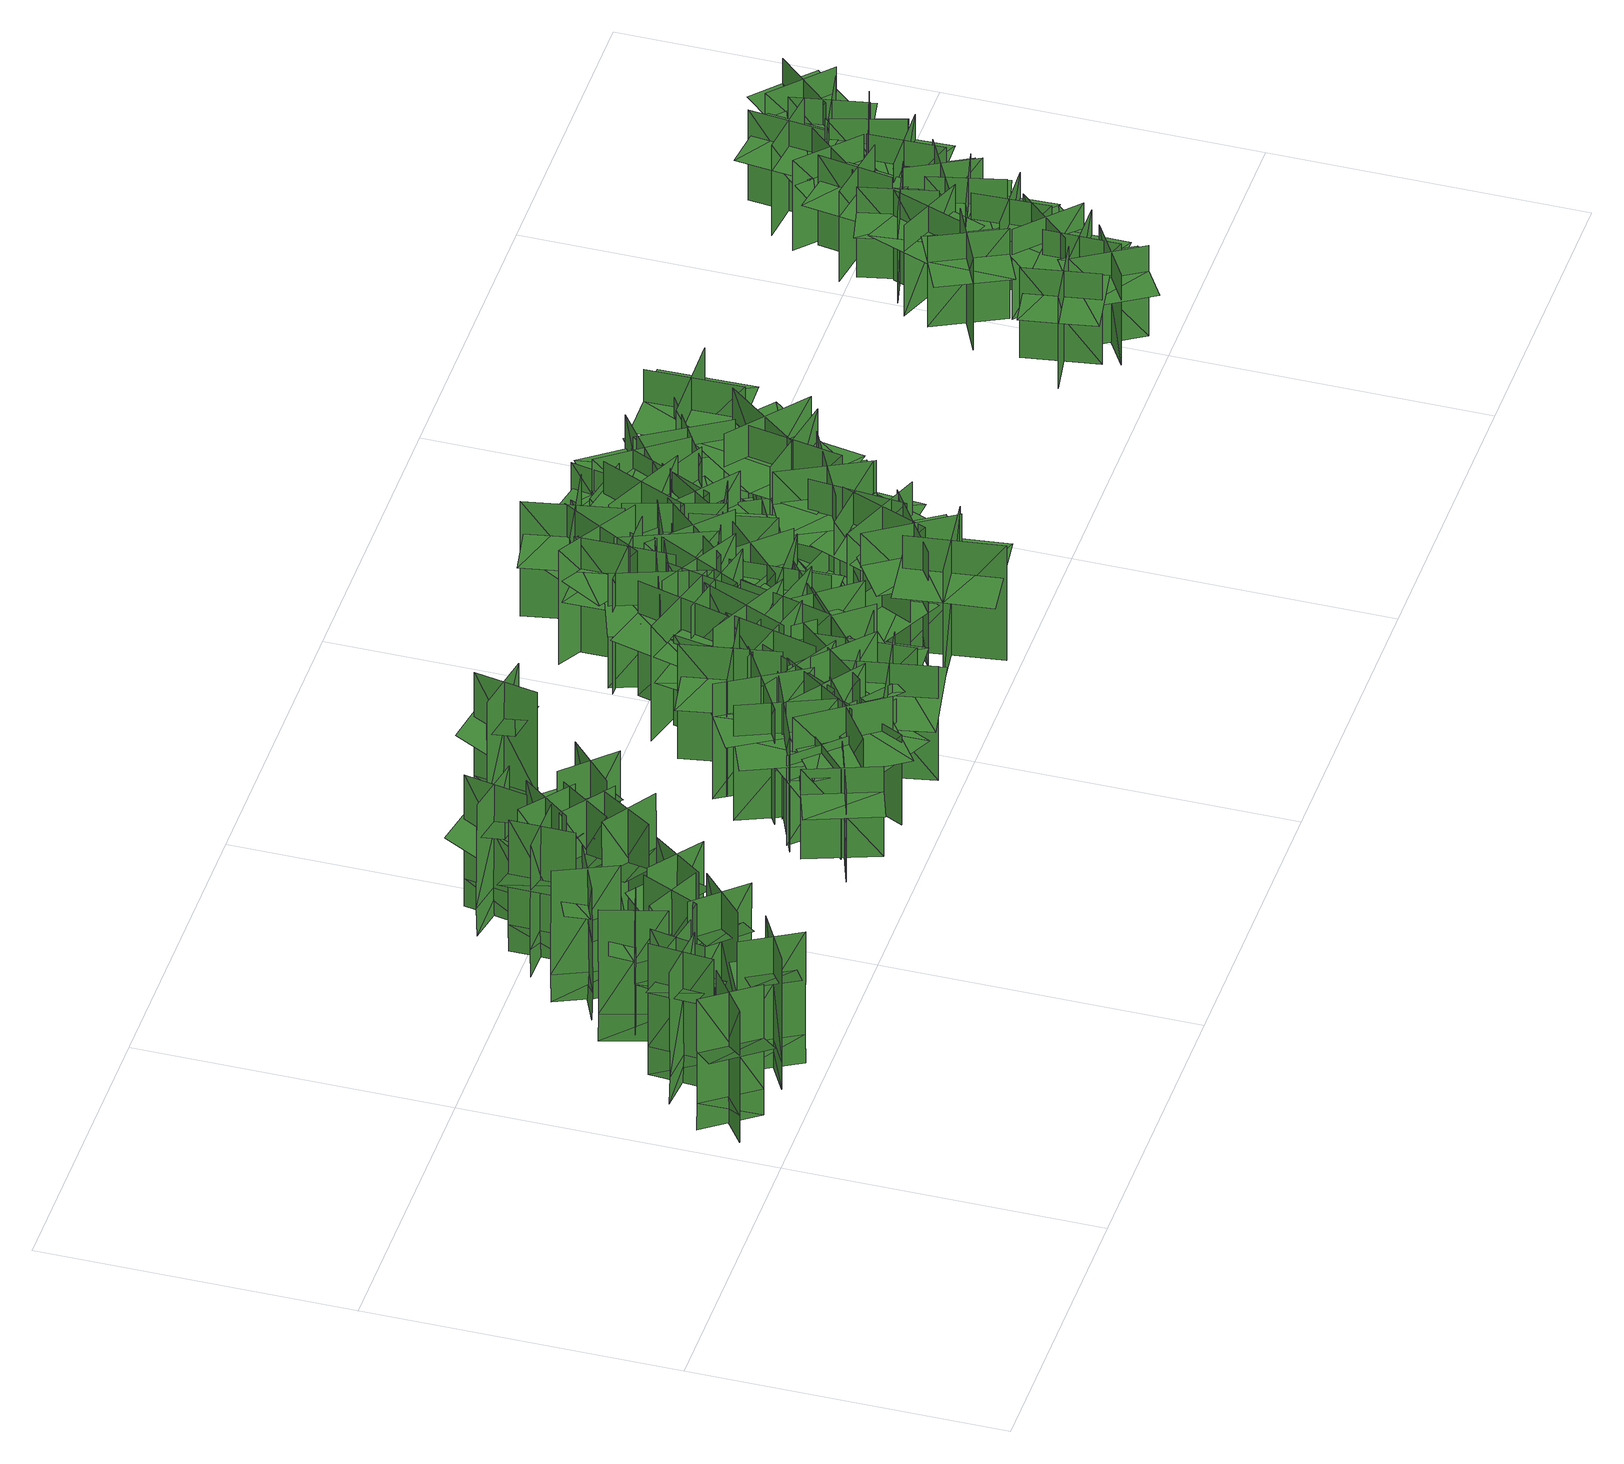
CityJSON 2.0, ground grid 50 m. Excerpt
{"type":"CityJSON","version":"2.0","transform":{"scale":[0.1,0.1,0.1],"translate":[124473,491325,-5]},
"CityObjects":{
"tree1":{"type":"SolitaryVegetationObject","geometry":[{"type":"MultiSurface","lod":"1","boundaries":[[[0,1,2]],[[0,2,3]],[[4,5,6]],[[4,6,7]],[[8,9,5]],[[8,5,4]],[[10,11,1]],[[10,1,0]],[[12,13,14]],[[12,14,15]],[[16,17,18]],[[16,18,19]]]}]},
"tree2":{"type":"SolitaryVegetationObject","geometry":[{"type":"MultiSurface","lod":"1","boundaries":[[[20,21,22]],[[20,22,23]],[[24,25,26]],[[24,26,27]],[[28,29,25]],[[28,25,24]],[[30,31,21]],[[30,21,20]],[[32,33,34]],[[32,34,35]],[[36,37,38]],[[36,38,39]]]}]},
"tree3":{"type":"SolitaryVegetationObject","geometry":[{"type":"MultiSurface","lod":"1","boundaries":[[[40,41,42]],[[40,42,43]],[[44,45,46]],[[44,46,47]],[[48,49,45]],[[48,45,44]],[[50,51,41]],[[50,41,40]],[[52,53,54]],[[52,54,55]],[[56,57,58]],[[56,58,59]]]}]},
"tree4":{"type":"SolitaryVegetationObject","geometry":[{"type":"MultiSurface","lod":"1","boundaries":[[[60,61,62]],[[60,62,63]],[[64,65,66]],[[64,66,67]],[[68,69,65]],[[68,65,64]],[[70,71,61]],[[70,61,60]],[[72,73,74]],[[72,74,75]],[[76,77,78]],[[76,78,79]]]}]},
"tree5":{"type":"SolitaryVegetationObject","geometry":[{"type":"MultiSurface","lod":"1","boundaries":[[[80,81,82]],[[80,82,83]],[[84,85,86]],[[84,86,87]],[[88,89,85]],[[88,85,84]],[[90,91,81]],[[90,81,80]],[[92,93,94]],[[92,94,95]],[[96,97,98]],[[96,98,99]]]}]},
"tree6":{"type":"SolitaryVegetationObject","geometry":[{"type":"MultiSurface","lod":"1","boundaries":[[[100,101,102]],[[100,102,103]],[[104,105,106]],[[104,106,107]],[[108,109,105]],[[108,105,104]],[[110,111,101]],[[110,101,100]],[[112,113,114]],[[112,114,115]],[[116,117,118]],[[116,118,119]]]}]},
"tree7":{"type":"SolitaryVegetationObject","geometry":[{"type":"MultiSurface","lod":"1","boundaries":[[[120,121,122]],[[120,122,123]],[[124,125,126]],[[124,126,127]],[[128,129,125]],[[128,125,124]],[[130,131,121]],[[130,121,120]],[[132,133,134]],[[132,134,135]],[[136,137,138]],[[136,138,139]]]}]},
"tree8":{"type":"SolitaryVegetationObject","geometry":[{"type":"MultiSurface","lod":"1","boundaries":[[[140,141,142]],[[140,142,143]],[[144,145,146]],[[144,146,147]],[[148,149,145]],[[148,145,144]],[[150,151,141]],[[150,141,140]],[[152,153,154]],[[152,154,155]],[[156,157,158]],[[156,158,159]]]}]},
"tree9":{"type":"SolitaryVegetationObject","geometry":[{"type":"MultiSurface","lod":"1","boundaries":[[[160,161,162]],[[160,162,163]],[[164,165,166]],[[164,166,167]],[[168,169,165]],[[168,165,164]],[[170,171,161]],[[170,161,160]],[[172,173,174]],[[172,174,175]],[[176,177,178]],[[176,178,179]]]}]},
"tree10":{"type":"SolitaryVegetationObject","geometry":[{"type":"MultiSurface","lod":"1","boundaries":[[[180,181,182]],[[180,182,183]],[[184,185,186]],[[184,186,187]],[[188,189,185]],[[188,185,184]],[[190,191,181]],[[190,181,180]],[[192,193,194]],[[192,194,195]],[[196,197,198]],[[196,198,199]]]}]},
"tree11":{"type":"SolitaryVegetationObject","geometry":[{"type":"MultiSurface","lod":"1","boundaries":[[[200,201,202]],[[200,202,203]],[[204,205,206]],[[204,206,207]],[[208,209,205]],[[208,205,204]],[[210,211,201]],[[210,201,200]],[[212,213,214]],[[212,214,215]],[[216,217,218]],[[216,218,219]]]}]},
"tree12":{"type":"SolitaryVegetationObject","geometry":[{"type":"MultiSurface","lod":"1","boundaries":[[[220,221,222]],[[220,222,223]],[[224,225,226]],[[224,226,227]],[[228,229,225]],[[228,225,224]],[[230,231,221]],[[230,221,220]],[[232,233,234]],[[232,234,235]],[[236,237,238]],[[236,238,239]]]}]},
"tree13":{"type":"SolitaryVegetationObject","geometry":[{"type":"MultiSurface","lod":"1","boundaries":[[[240,241,242]],[[240,242,243]],[[244,245,246]],[[244,246,247]],[[248,249,245]],[[248,245,244]],[[250,251,241]],[[250,241,240]],[[252,253,254]],[[252,254,255]],[[256,257,258]],[[256,258,259]]]}]},
"tree14":{"type":"SolitaryVegetationObject","geometry":[{"type":"MultiSurface","lod":"1","boundaries":[[[260,261,262]],[[260,262,263]],[[264,265,266]],[[264,266,267]],[[268,269,265]],[[268,265,264]],[[270,271,261]],[[270,261,260]],[[272,273,274]],[[272,274,275]],[[276,277,278]],[[276,278,279]]]}]},
"tree15":{"type":"SolitaryVegetationObject","geometry":[{"type":"MultiSurface","lod":"1","boundaries":[[[280,281,282]],[[280,282,283]],[[284,285,286]],[[284,286,287]],[[288,289,285]],[[288,285,284]],[[290,291,281]],[[290,281,280]],[[292,293,294]],[[292,294,295]],[[296,297,298]],[[296,298,299]]]}]},
"tree16":{"type":"SolitaryVegetationObject","geometry":[{"type":"MultiSurface","lod":"1","boundaries":[[[300,301,302]],[[300,302,303]],[[304,305,306]],[[304,306,307]],[[308,309,305]],[[308,305,304]],[[310,311,301]],[[310,301,300]],[[312,313,314]],[[312,314,315]],[[316,317,318]],[[316,318,319]]]}]},
"tree17":{"type":"SolitaryVegetationObject","geometry":[{"type":"MultiSurface","lod":"1","boundaries":[[[320,321,322]],[[320,322,323]],[[324,325,326]],[[324,326,327]],[[328,329,325]],[[328,325,324]],[[330,331,321]],[[330,321,320]],[[332,333,334]],[[332,334,335]],[[336,337,338]],[[336,338,339]]]}]},
"tree18":{"type":"SolitaryVegetationObject","geometry":[{"type":"MultiSurface","lod":"1","boundaries":[[[340,341,342]],[[340,342,343]],[[344,345,346]],[[344,346,347]],[[348,349,345]],[[348,345,344]],[[350,351,341]],[[350,341,340]],[[352,353,354]],[[352,354,355]],[[356,357,358]],[[356,358,359]]]}]},
"tree19":{"type":"SolitaryVegetationObject","geometry":[{"type":"MultiSurface","lod":"1","boundaries":[[[360,361,362]],[[360,362,363]],[[364,365,366]],[[364,366,367]],[[368,369,365]],[[368,365,364]],[[370,371,361]],[[370,361,360]],[[372,373,374]],[[372,374,375]],[[376,377,378]],[[376,378,379]]]}]},
"tree20":{"type":"SolitaryVegetationObject","geometry":[{"type":"MultiSurface","lod":"1","boundaries":[[[380,381,382]],[[380,382,383]],[[384,385,386]],[[384,386,387]],[[388,389,390]],[[388,390,391]],[[388,391,392]],[[388,392,393]]]}]},
"tree21":{"type":"SolitaryVegetationObject","geometry":[{"type":"MultiSurface","lod":"1","boundaries":[[[394,395,396]],[[394,396,397]],[[398,399,400]],[[398,400,401]],[[402,403,404]],[[402,404,405]],[[402,405,406]],[[402,406,407]]]}]},
"tree22":{"type":"SolitaryVegetationObject","geometry":[{"type":"MultiSurface","lod":"1","boundaries":[[[408,409,410]],[[408,410,411]],[[412,413,414]],[[412,414,415]],[[416,417,418]],[[416,418,419]],[[416,419,420]],[[416,420,421]]]}]},
"tree23":{"type":"SolitaryVegetationObject","geometry":[{"type":"MultiSurface","lod":"1","boundaries":[[[422,423,424]],[[422,424,425]],[[426,427,428]],[[426,428,429]],[[430,431,432]],[[430,432,433]],[[430,433,434]],[[430,434,435]]]}]},
"tree24":{"type":"SolitaryVegetationObject","geometry":[{"type":"MultiSurface","lod":"1","boundaries":[[[436,437,438]],[[436,438,439]],[[440,441,442]],[[440,442,443]],[[444,445,446]],[[444,446,447]],[[444,447,448]],[[444,448,449]]]}]},
"tree25":{"type":"SolitaryVegetationObject","geometry":[{"type":"MultiSurface","lod":"1","boundaries":[[[450,451,452]],[[450,452,453]],[[454,455,456]],[[454,456,457]],[[458,459,460]],[[458,460,461]],[[458,461,462]],[[458,462,463]]]}]},
"tree26":{"type":"SolitaryVegetationObject","geometry":[{"type":"MultiSurface","lod":"1","boundaries":[[[464,465,466]],[[464,466,467]],[[468,469,470]],[[468,470,471]],[[472,473,474]],[[472,474,475]],[[472,475,476]],[[472,476,477]]]}]},
"tree27":{"type":"SolitaryVegetationObject","geometry":[{"type":"MultiSurface","lod":"1","boundaries":[[[478,479,480]],[[478,480,481]],[[482,483,484]],[[482,484,485]],[[486,487,488]],[[486,488,489]],[[486,489,490]],[[486,490,491]]]}]},
"tree28":{"type":"SolitaryVegetationObject","geometry":[{"type":"MultiSurface","lod":"1","boundaries":[[[492,493,494]],[[492,494,495]],[[496,497,498]],[[496,498,499]],[[500,501,497]],[[500,497,496]],[[502,503,493]],[[502,493,492]],[[504,505,506]],[[504,506,507]],[[508,509,510]],[[508,510,511]]]}]},
"tree29":{"type":"SolitaryVegetationObject","geometry":[{"type":"MultiSurface","lod":"1","boundaries":[[[512,513,514]],[[512,514,515]],[[516,517,518]],[[516,518,519]],[[520,521,522]],[[520,522,523]],[[520,523,524]],[[520,524,525]]]}]},
"tree30":{"type":"SolitaryVegetationObject","geometry":[{"type":"MultiSurface","lod":"1","boundaries":[[[526,527,528]],[[526,528,529]],[[530,531,532]],[[530,532,533]],[[534,535,536]],[[534,536,537]],[[534,537,538]],[[534,538,539]]]}]},
"tree31":{"type":"SolitaryVegetationObject","geometry":[{"type":"MultiSurface","lod":"1","boundaries":[[[540,541,542]],[[540,542,543]],[[544,545,546]],[[544,546,547]],[[548,549,550]],[[548,550,551]],[[548,551,552]],[[548,552,553]]]}]},
"tree32":{"type":"SolitaryVegetationObject","geometry":[{"type":"MultiSurface","lod":"1","boundaries":[[[554,555,556]],[[554,556,557]],[[558,559,560]],[[558,560,561]],[[562,563,564]],[[562,564,565]],[[562,565,566]],[[562,566,567]]]}]},
"tree33":{"type":"SolitaryVegetationObject","geometry":[{"type":"MultiSurface","lod":"1","boundaries":[[[568,569,570]],[[568,570,571]],[[572,573,574]],[[572,574,575]],[[576,577,578]],[[576,578,579]],[[576,579,580]],[[576,580,581]]]}]},
"tree34":{"type":"SolitaryVegetationObject","geometry":[{"type":"MultiSurface","lod":"1","boundaries":[[[582,583,584]],[[582,584,585]],[[586,587,588]],[[586,588,589]],[[590,591,592]],[[590,592,593]],[[590,593,594]],[[590,594,595]]]}]},
"tree35":{"type":"SolitaryVegetationObject","geometry":[{"type":"MultiSurface","lod":"1","boundaries":[[[596,597,598]],[[596,598,599]],[[600,601,602]],[[600,602,603]],[[604,605,606]],[[604,606,607]],[[604,607,608]],[[604,608,609]]]}]},
"tree36":{"type":"SolitaryVegetationObject","geometry":[{"type":"MultiSurface","lod":"1","boundaries":[[[610,611,612]],[[610,612,613]],[[614,615,616]],[[614,616,617]],[[618,619,620]],[[618,620,621]],[[618,621,622]],[[618,622,623]]]}]},
"tree37":{"type":"SolitaryVegetationObject","geometry":[{"type":"MultiSurface","lod":"1","boundaries":[[[624,625,626]],[[624,626,627]],[[628,629,630]],[[628,630,631]],[[632,633,634]],[[632,634,635]],[[632,635,636]],[[632,636,637]]]}]},
"tree38":{"type":"SolitaryVegetationObject","geometry":[{"type":"MultiSurface","lod":"1","boundaries":[[[638,639,640]],[[638,640,641]],[[642,643,644]],[[642,644,645]],[[646,647,648]],[[646,648,649]],[[646,649,650]],[[646,650,651]]]}]},
"tree39":{"type":"SolitaryVegetationObject","geometry":[{"type":"MultiSurface","lod":"1","boundaries":[[[652,653,654]],[[652,654,655]],[[656,657,658]],[[656,658,659]],[[660,661,662]],[[660,662,663]],[[660,663,664]],[[660,664,665]]]}]},
"tree40":{"type":"SolitaryVegetationObject","geometry":[{"type":"MultiSurface","lod":"1","boundaries":[[[666,667,668]],[[666,668,669]],[[670,671,672]],[[670,672,673]],[[674,675,676]],[[674,676,677]],[[674,677,678]],[[674,678,679]]]}]},
"tree41":{"type":"SolitaryVegetationObject","geometry":[{"type":"MultiSurface","lod":"1","boundaries":[[[680,681,682]],[[680,682,683]],[[684,685,686]],[[684,686,687]],[[688,689,690]],[[688,690,691]],[[688,691,692]],[[688,692,693]]]}]},
"tree42":{"type":"SolitaryVegetationObject","geometry":[{"type":"MultiSurface","lod":"1","boundaries":[[[694,695,696]],[[694,696,697]],[[698,699,700]],[[698,700,701]],[[702,703,704]],[[702,704,705]],[[702,705,706]],[[702,706,707]]]}]},
"tree43":{"type":"SolitaryVegetationObject","geometry":[{"type":"MultiSurface","lod":"1","boundaries":[[[708,709,710]],[[708,710,711]],[[712,713,714]],[[712,714,715]],[[716,717,718]],[[716,718,719]],[[716,719,720]],[[716,720,721]]]}]},
"tree44":{"type":"SolitaryVegetationObject","geometry":[{"type":"MultiSurface","lod":"1","boundaries":[[[722,723,724]],[[722,724,725]],[[726,727,728]],[[726,728,729]],[[730,731,732]],[[730,732,733]],[[730,733,734]],[[730,734,735]]]}]},
"tree45":{"type":"SolitaryVegetationObject","geometry":[{"type":"MultiSurface","lod":"1","boundaries":[[[736,737,738]],[[736,738,739]],[[740,741,742]],[[740,742,743]],[[744,745,746]],[[744,746,747]],[[744,747,748]],[[744,748,749]]]}]},
"tree46":{"type":"SolitaryVegetationObject","geometry":[{"type":"MultiSurface","lod":"1","boundaries":[[[750,751,752]],[[750,752,753]],[[754,755,756]],[[754,756,757]],[[758,759,760]],[[758,760,761]],[[758,761,762]],[[758,762,763]]]}]},
"tree47":{"type":"SolitaryVegetationObject","geometry":[{"type":"MultiSurface","lod":"1","boundaries":[[[764,765,766]],[[764,766,767]],[[768,769,770]],[[768,770,771]],[[772,773,774]],[[772,774,775]],[[772,775,776]],[[772,776,777]]]}]},
"tree48":{"type":"SolitaryVegetationObject","geometry":[{"type":"MultiSurface","lod":"1","boundaries":[[[778,779,780]],[[778,780,781]],[[782,783,784]],[[782,784,785]],[[786,787,788]],[[786,788,789]],[[786,789,790]],[[786,790,791]]]}]},
"tree49":{"type":"SolitaryVegetationObject","geometry":[{"type":"MultiSurface","lod":"1","boundaries":[[[792,793,794]],[[792,794,795]],[[796,797,798]],[[796,798,799]],[[800,801,802]],[[800,802,803]],[[800,803,804]],[[800,804,805]]]}]},
"tree50":{"type":"SolitaryVegetationObject","geometry":[{"type":"MultiSurface","lod":"1","boundaries":[[[806,807,808]],[[806,808,809]],[[810,811,812]],[[810,812,813]],[[814,815,816]],[[814,816,817]],[[814,817,818]],[[814,818,819]]]}]},
"tree51":{"type":"SolitaryVegetationObject","geometry":[{"type":"MultiSurface","lod":"1","boundaries":[[[820,821,822]],[[820,822,823]],[[824,825,826]],[[824,826,827]],[[828,829,830]],[[828,830,831]],[[828,831,832]],[[828,832,833]]]}]},
"tree52":{"type":"SolitaryVegetationObject","geometry":[{"type":"MultiSurface","lod":"1","boundaries":[[[834,835,836]],[[834,836,837]],[[838,839,840]],[[838,840,841]],[[842,843,844]],[[842,844,845]],[[842,845,846]],[[842,846,847]]]}]},
"tree53":{"type":"SolitaryVegetationObject","geometry":[{"type":"MultiSurface","lod":"1","boundaries":[[[848,849,850]],[[848,850,851]],[[852,853,854]],[[852,854,855]],[[856,857,858]],[[856,858,859]],[[856,859,860]],[[856,860,861]]]}]},
"tree54":{"type":"SolitaryVegetationObject","geometry":[{"type":"MultiSurface","lod":"1","boundaries":[[[862,863,864]],[[862,864,865]],[[866,867,868]],[[866,868,869]],[[870,871,872]],[[870,872,873]],[[870,873,874]],[[870,874,875]]]}]},
"tree55":{"type":"SolitaryVegetationObject","geometry":[{"type":"MultiSurface","lod":"1","boundaries":[[[876,877,878]],[[876,878,879]],[[880,881,882]],[[880,882,883]],[[884,885,886]],[[884,886,887]],[[884,887,888]],[[884,888,889]]]}]},
"tree56":{"type":"SolitaryVegetationObject","geometry":[{"type":"MultiSurface","lod":"1","boundaries":[[[890,891,892]],[[890,892,893]],[[894,895,896]],[[894,896,897]],[[898,899,900]],[[898,900,901]],[[898,901,902]],[[898,902,903]]]}]},
"tree57":{"type":"SolitaryVegetationObject","geometry":[{"type":"MultiSurface","lod":"1","boundaries":[[[904,905,906]],[[904,906,907]],[[908,909,910]],[[908,910,911]],[[912,913,914]],[[912,914,915]],[[912,915,916]],[[912,916,917]]]}]},
"tree58":{"type":"SolitaryVegetationObject","geometry":[{"type":"MultiSurface","lod":"1","boundaries":[[[918,919,920]],[[918,920,921]],[[922,923,924]],[[922,924,925]],[[926,927,928]],[[926,928,929]],[[926,929,930]],[[926,930,931]]]}]},
"tree59":{"type":"SolitaryVegetationObject","geometry":[{"type":"MultiSurface","lod":"1","boundaries":[[[932,933,934]],[[932,934,935]],[[936,937,938]],[[936,938,939]],[[940,941,942]],[[940,942,943]],[[940,943,944]],[[940,944,945]]]}]},
"tree60":{"type":"SolitaryVegetationObject","geometry":[{"type":"MultiSurface","lod":"1","boundaries":[[[946,947,948]],[[946,948,949]],[[950,951,952]],[[950,952,953]],[[954,955,956]],[[954,956,957]],[[954,957,958]],[[954,958,959]]]}]},
"tree61":{"type":"SolitaryVegetationObject","geometry":[{"type":"MultiSurface","lod":"1","boundaries":[[[960,961,962]],[[960,962,963]],[[964,965,966]],[[964,966,967]],[[968,969,970]],[[968,970,971]],[[968,971,972]],[[968,972,973]]]}]},
"tree62":{"type":"SolitaryVegetationObject","geometry":[{"type":"MultiSurface","lod":"1","boundaries":[[[974,975,976]],[[974,976,977]],[[978,979,980]],[[978,980,981]],[[982,983,984]],[[982,984,985]],[[982,985,986]],[[982,986,987]]]}]},
"tree63":{"type":"SolitaryVegetationObject","geometry":[{"type":"MultiSurface","lod":"1","boundaries":[[[988,989,990]],[[988,990,991]],[[992,993,994]],[[992,994,995]],[[996,997,998]],[[996,998,999]],[[996,999,1000]],[[996,1000,1001]]]}]},
"tree64":{"type":"SolitaryVegetationObject","geometry":[{"type":"MultiSurface","lod":"1","boundaries":[[[1002,1003,1004]],[[1002,1004,1005]],[[1006,1007,1008]],[[1006,1008,1009]],[[1010,1011,1012]],[[1010,1012,1013]],[[1010,1013,1014]],[[1010,1014,1015]]]}]},
"tree65":{"type":"SolitaryVegetationObject","geometry":[{"type":"MultiSurface","lod":"1","boundaries":[[[1016,1017,1018]],[[1016,1018,1019]],[[1020,1021,1022]],[[1020,1022,1023]],[[1024,1025,1026]],[[1024,1026,1027]],[[1024,1027,1028]],[[1024,1028,1029]]]}]},
"tree66":{"type":"SolitaryVegetationObject","geometry":[{"type":"MultiSurface","lod":"1","boundaries":[[[1030,1031,1032]],[[1030,1032,1033]],[[1034,1035,1036]],[[1034,1036,1037]],[[1038,1039,1040]],[[1038,1040,1041]],[[1038,1041,1042]],[[1038,1042,1043]]]}]},
"tree67":{"type":"SolitaryVegetationObject","geometry":[{"type":"MultiSurface","lod":"1","boundaries":[[[1044,1045,1046]],[[1044,1046,1047]],[[1048,1049,1050]],[[1048,1050,1051]],[[1052,1053,1054]],[[1052,1054,1055]],[[1052,1055,1056]],[[1052,1056,1057]]]}]},
"tree68":{"type":"SolitaryVegetationObject","geometry":[{"type":"MultiSurface","lod":"1","boundaries":[[[1058,1059,1060]],[[1058,1060,1061]],[[1062,1063,1064]],[[1062,1064,1065]],[[1066,1067,1068]],[[1066,1068,1069]],[[1066,1069,1070]],[[1066,1070,1071]]]}]},
"tree69":{"type":"SolitaryVegetationObject","geometry":[{"type":"MultiSurface","lod":"1","boundaries":[[[1072,1073,1074]],[[1072,1074,1075]],[[1076,1077,1078]],[[1076,1078,1079]],[[1080,1081,1082]],[[1080,1082,1083]],[[1080,1083,1084]],[[1080,1084,1085]]]}]},
"tree70":{"type":"SolitaryVegetationObject","geometry":[{"type":"MultiSurface","lod":"1","boundaries":[[[1086,1087,1088]],[[1086,1088,1089]],[[1090,1091,1092]],[[1090,1092,1093]],[[1094,1095,1096]],[[1094,1096,1097]],[[1094,1097,1098]],[[1094,1098,1099]]]}]},
"tree71":{"type":"SolitaryVegetationObject","geometry":[{"type":"MultiSurface","lod":"1","boundaries":[[[1100,1101,1102]],[[1100,1102,1103]],[[1104,1105,1106]],[[1104,1106,1107]],[[1108,1109,1110]],[[1108,1110,1111]],[[1108,1111,1112]],[[1108,1112,1113]]]}]},
"tree72":{"type":"SolitaryVegetationObject","geometry":[{"type":"MultiSurface","lod":"1","boundaries":[[[1114,1115,1116]],[[1114,1116,1117]],[[1118,1119,1120]],[[1118,1120,1121]],[[1122,1123,1124]],[[1122,1124,1125]],[[1122,1125,1126]],[[1122,1126,1127]]]}]},
"tree73":{"type":"SolitaryVegetationObject","geometry":[{"type":"MultiSurface","lod":"1","boundaries":[[[1128,1129,1130]],[[1128,1130,1131]],[[1132,1133,1134]],[[1132,1134,1135]],[[1136,1137,1138]],[[1136,1138,1139]],[[1136,1139,1140]],[[1136,1140,1141]]]}]},
"tree74":{"type":"SolitaryVegetationObject","geometry":[{"type":"MultiSurface","lod":"1","boundaries":[[[1142,1143,1144]],[[1142,1144,1145]],[[1146,1147,1148]],[[1146,1148,1149]],[[1150,1151,1152]],[[1150,1152,1153]],[[1150,1153,1154]],[[1150,1154,1155]]]}]},
"tree75":{"type":"SolitaryVegetationObject","geometry":[{"type":"MultiSurface","lod":"1","boundaries":[[[1156,1157,1158]],[[1156,1158,1159]],[[1160,1161,1162]],[[1160,1162,1163]],[[1164,1165,1166]],[[1164,1166,1167]],[[1164,1167,1168]],[[1164,1168,1169]]]}]},
"tree76":{"type":"SolitaryVegetationObject","geometry":[{"type":"MultiSurface","lod":"1","boundaries":[[[1170,1171,1172]],[[1170,1172,1173]],[[1174,1175,1176]],[[1174,1176,1177]],[[1178,1179,1180]],[[1178,1180,1181]],[[1178,1181,1182]],[[1178,1182,1183]]]}]},
"tree77":{"type":"SolitaryVegetationObject","geometry":[{"type":"MultiSurface","lod":"1","boundaries":[[[1184,1185,1186]],[[1184,1186,1187]],[[1188,1189,1190]],[[1188,1190,1191]],[[1192,1193,1194]],[[1192,1194,1195]],[[1192,1195,1196]],[[1192,1196,1197]]]}]},
"tree78":{"type":"SolitaryVegetationObject","geometry":[{"type":"MultiSurface","lod":"1","boundaries":[[[1198,1199,1200]],[[1198,1200,1201]],[[1202,1203,1204]],[[1202,1204,1205]],[[1206,1207,1208]],[[1206,1208,1209]],[[1206,1209,1210]],[[1206,1210,1211]]]}]},
"tree79":{"type":"SolitaryVegetationObject","geometry":[{"type":"MultiSurface","lod":"1","boundaries":[[[1212,1213,1214]],[[1212,1214,1215]],[[1216,1217,1218]],[[1216,1218,1219]],[[1220,1221,1222]],[[1220,1222,1223]],[[1220,1223,1224]],[[1220,1224,1225]]]}]},
"tree80":{"type":"SolitaryVegetationObject","geometry":[{"type":"MultiSurface","lod":"1","boundaries":[[[1226,1227,1228]],[[1226,1228,1229]],[[1230,1231,1232]],[[1230,1232,1233]],[[1234,1235,1236]],[[1234,1236,1237]],[[1234,1237,1238]],[[1234,1238,1239]]]}]},
"tree81":{"type":"SolitaryVegetationObject","geometry":[{"type":"MultiSurface","lod":"1","boundaries":[[[1240,1241,1242]],[[1240,1242,1243]],[[1244,1245,1246]],[[1244,1246,1247]],[[1248,1249,1250]],[[1248,1250,1251]],[[1248,1251,1252]],[[1248,1252,1253]]]}]},
"tree82":{"type":"SolitaryVegetationObject","geometry":[{"type":"MultiSurface","lod":"1","boundaries":[[[1254,1255,1256]],[[1254,1256,1257]],[[1258,1259,1260]],[[1258,1260,1261]],[[1262,1263,1264]],[[1262,1264,1265]],[[1262,1265,1266]],[[1262,1266,1267]]]}]},
"tree83":{"type":"SolitaryVegetationObject","geometry":[{"type":"MultiSurface","lod":"1","boundaries":[[[1268,1269,1270]],[[1268,1270,1271]],[[1272,1273,1274]],[[1272,1274,1275]],[[1276,1277,1278]],[[1276,1278,1279]],[[1276,1279,1280]],[[1276,1280,1281]]]}]},
"tree84":{"type":"SolitaryVegetationObject","geometry":[{"type":"MultiSurface","lod":"1","boundaries":[[[1282,1283,1284]],[[1282,1284,1285]],[[1286,1287,1288]],[[1286,1288,1289]],[[1290,1291,1292]],[[1290,1292,1293]],[[1290,1293,1294]],[[1290,1294,1295]]]}]},
"tree85":{"type":"SolitaryVegetationObject","geometry":[{"type":"MultiSurface","lod":"1","boundaries":[[[1296,1297,1298]],[[1296,1298,1299]],[[1300,1301,1302]],[[1300,1302,1303]],[[1304,1305,1306]],[[1304,1306,1307]],[[1304,1307,1308]],[[1304,1308,1309]]]}]},
"tree86":{"type":"SolitaryVegetationObject","geometry":[{"type":"MultiSurface","lod":"1","boundaries":[[[1310,1311,1312]],[[1310,1312,1313]],[[1314,1315,1316]],[[1314,1316,1317]],[[1318,1319,1320]],[[1318,1320,1321]],[[1318,1321,1322]],[[1318,1322,1323]]]}]},
"tree87":{"type":"SolitaryVegetationObject","geometry":[{"type":"MultiSurface","lod":"1","boundaries":[[[1324,1325,1326]],[[1324,1326,1327]],[[1328,1329,1330]],[[1328,1330,1331]],[[1332,1333,1334]],[[1332,1334,1335]],[[1332,1335,1336]],[[1332,1336,1337]]]}]},
"tree88":{"type":"SolitaryVegetationObject","geometry":[{"type":"MultiSurface","lod":"1","boundaries":[[[1338,1339,1340]],[[1338,1340,1341]],[[1342,1343,1344]],[[1342,1344,1345]],[[1346,1347,1348]],[[1346,1348,1349]],[[1346,1349,1350]],[[1346,1350,1351]]]}]},
"tree89":{"type":"SolitaryVegetationObject","geometry":[{"type":"MultiSurface","lod":"1","boundaries":[[[1352,1353,1354]],[[1352,1354,1355]],[[1356,1357,1358]],[[1356,1358,1359]],[[1360,1361,1362]],[[1360,1362,1363]],[[1360,1363,1364]],[[1360,1364,1365]]]}]},
"tree90":{"type":"SolitaryVegetationObject","geometry":[{"type":"MultiSurface","lod":"1","boundaries":[[[1366,1367,1368]],[[1366,1368,1369]],[[1370,1371,1372]],[[1370,1372,1373]],[[1374,1375,1376]],[[1374,1376,1377]],[[1374,1377,1378]],[[1374,1378,1379]]]}]},
"tree91":{"type":"SolitaryVegetationObject","geometry":[{"type":"MultiSurface","lod":"1","boundaries":[[[1380,1381,1382]],[[1380,1382,1383]],[[1384,1385,1386]],[[1384,1386,1387]],[[1388,1389,1390]],[[1388,1390,1391]],[[1388,1391,1392]],[[1388,1392,1393]]]}]}
},
"vertices":[
[109,59,61],[48,143,61],[49,144,256],[111,60,256],[121,137,62],[38,75,62],[39,75,256],[122,136,256],[122,136,10],[39,75,10],[111,60,10],[49,144,10],[110,60,156],[49,143,156],[6,112,175],[68,29,175],[57,132,187],[104,70,187],[135,93,197],[89,156,197],
[177,153,45],[129,100,45],[128,101,179],[176,154,179],[123,151,45],[176,103,45],[176,103,179],[124,151,179],[124,151,9],[176,103,9],[176,154,9],[128,101,9],[177,153,110],[128,101,110],[155,76,123],[203,129,123],[135,108,131],[171,148,131],[151,166,139],[115,126,139],
[159,251,59],[151,148,59],[149,148,254],[157,251,254],[99,200,59],[202,192,59],[202,193,254],[99,201,254],[99,201,8],[202,193,8],[157,251,8],[149,148,8],[158,251,154],[150,148,154],[202,144,173],[211,247,173],[151,162,185],[156,239,185],[117,242,195],[112,165,195],
[198,127,62],[248,37,62],[247,36,256],[196,126,256],[176,52,62],[266,102,62],[266,103,256],[176,52,256],[176,52,10],[266,103,10],[196,126,10],[247,36,10],[197,126,157],[247,36,157],[293,62,175],[243,152,175],[240,48,187],[202,116,187],[168,96,198],[206,29,198],
[215,172,23],[226,148,23],[225,148,71],[215,172,71],[208,153,23],[232,164,23],[231,165,71],[208,154,71],[208,154,10],[231,165,10],[215,172,10],[225,148,10],[215,172,46],[226,148,46],[238,154,51],[227,177,51],[224,151,54],[216,169,54],[207,165,57],[215,147,57],
[210,180,53],[226,270,53],[228,269,223],[211,180,223],[266,219,53],[177,235,53],[177,235,223],[266,218,223],[266,218,8],[177,235,8],[211,180,8],[228,269,8],[211,180,136],[227,269,136],[182,278,152],[165,189,152],[225,257,163],[213,190,163],[247,184,172],[259,251,172],
[279,305,60],[179,277,60],[179,278,254],[279,306,254],[211,343,60],[239,244,60],[240,244,254],[212,344,254],[212,344,8],[240,244,8],[279,306,8],[179,278,8],[279,306,155],[179,278,155],[193,227,173],[293,255,173],[193,282,185],[267,303,185],[257,341,196],[182,319,196],
[336,230,59],[242,273,59],[243,275,254],[337,231,254],[309,303,60],[266,209,60],[267,209,254],[310,303,254],[310,303,8],[267,209,8],[337,231,8],[243,275,8],[336,231,154],[242,274,154],[220,226,173],[314,183,173],[255,268,185],[326,236,185],[342,272,196],[272,304,196],
[266,223,61],[336,147,61],[335,145,256],[265,222,256],[262,145,61],[339,215,61],[338,215,256],[262,145,256],[262,145,10],[338,215,10],[265,222,10],[335,145,10],[266,222,156],[335,146,156],[374,182,175],[305,258,175],[326,156,187],[273,213,187],[244,187,197],[297,130,197],
[351,407,60],[256,365,60],[256,367,255],[350,409,255],[278,436,61],[320,341,61],[321,342,255],[279,436,255],[279,436,9],[321,342,9],[350,409,9],[256,367,9],[350,408,155],[256,366,155],[277,318,174],[372,360,174],[269,372,186],[339,404,186],[323,440,197],[252,408,197],
[329,304,59],[412,242,59],[411,241,254],[328,303,254],[340,227,60],[402,310,60],[401,310,254],[339,227,254],[339,227,8],[401,310,8],[328,303,8],[411,241,8],[329,303,154],[412,242,154],[443,284,173],[360,346,173],[400,250,185],[338,296,185],[314,264,196],[377,218,196],
[371,337,23],[365,362,23],[366,362,71],[371,337,71],[381,353,23],[356,348,23],[356,348,71],[381,353,71],[381,353,10],[356,348,10],[371,337,10],[366,362,10],[371,337,46],[366,362,46],[353,359,51],[358,334,51],[366,359,54],[370,340,54],[380,342,57],[376,361,57],
[373,427,61],[374,530,61],[376,530,256],[375,427,256],[429,481,61],[326,482,61],[326,481,256],[429,480,256],[429,480,10],[326,481,10],[375,427,10],[376,530,10],[374,427,156],[375,530,156],[322,531,175],[321,427,175],[375,516,187],[375,438,187],[414,438,197],[414,516,197],
[496,338,61],[410,396,61],[410,397,256],[497,340,256],[481,415,62],[423,329,62],[424,329,256],[481,415,256],[481,415,10],[424,329,10],[497,340,10],[410,397,10],[496,339,156],[410,397,156],[381,353,175],[467,295,175],[422,389,187],[487,346,187],[509,379,198],[444,422,198],
[496,401,61],[412,462,61],[413,463,256],[497,402,256],[484,478,62],[423,395,62],[424,394,256],[485,478,256],[485,478,10],[424,394,10],[497,402,10],[413,463,10],[497,402,156],[413,463,156],[382,420,175],[466,359,175],[425,455,187],[488,409,187],[511,441,198],[448,486,198],
[407,452,62],[472,533,62],[473,532,256],[409,451,256],[485,461,62],[404,525,62],[403,524,256],[485,460,256],[485,460,10],[403,524,10],[409,451,10],[473,532,10],[408,451,157],[472,533,157],[431,565,176],[367,484,176],[464,521,187],[416,460,187],[447,436,198],[495,497,198],
[397,586,61],[499,567,61],[498,565,256],[397,584,256],[441,521,61],[460,623,61],[459,623,256],[440,521,256],[440,521,10],[459,623,10],[397,584,10],[498,565,10],[397,585,156],[499,566,156],[508,618,175],[406,637,175],[485,568,187],[408,582,187],[401,543,197],[478,530,197],
[486,516,46],[553,539,46],[554,538,179],[486,515,179],[534,492,46],[511,560,46],[511,559,179],[534,492,179],[534,492,10],[511,559,10],[486,515,10],[554,538,10],[486,516,111],[554,539,111],[542,573,124],[474,550,124],[544,535,132],[494,518,132],[503,492,139],[553,510,139],
[499,492,69],[570,417,69],[569,416,264],[497,491,264],[496,414,70],[571,485,70],[571,486,264],[496,415,264],[496,415,18],[571,486,18],[497,491,18],[569,416,18],[498,492,164],[569,417,164],[607,453,183],[536,528,183],[559,427,195],[505,483,195],[477,456,205],[531,400,205],
[611,82,62],[726,122,62],[726,122,231],[611,82,231],[684,46,62],[643,161,62],[643,161,231],[684,46,231],[684,46,184],[741,67,184],[701,181,184],[643,161,184],[586,141,184],[627,26,184],
[751,188,60],[662,105,60],[662,105,229],[751,188,229],[670,191,60],[753,103,60],[753,103,229],[670,191,229],[670,191,182],[625,149,182],[709,61,182],[753,103,182],[798,145,182],[714,233,182],
[794,65,59],[705,192,59],[705,192,274],[794,65,274],[812,167,59],[686,78,59],[686,78,274],[812,167,274],[812,167,214],[768,230,214],[641,141,214],[686,78,214],[730,14,214],[857,103,214],
[806,245,55],[663,184,55],[663,184,271],[806,245,271],[711,284,55],[771,141,55],[771,141,271],[711,284,271],[711,284,210],[639,254,210],[700,111,210],[771,141,210],[842,171,210],[782,314,210],
[846,75,59],[737,129,59],[737,129,228],[846,75,228],[820,152,59],[766,43,59],[766,43,228],[820,152,228],[820,152,181],[766,179,181],[711,70,181],[766,43,181],[821,16,181],[875,125,181],
[735,217,55],[861,127,55],[861,127,271],[735,217,271],[751,115,55],[841,241,55],[841,241,271],[751,115,271],[751,115,210],[814,70,210],[904,196,210],[841,241,210],[778,286,210],[688,160,210],
[846,302,59],[714,222,59],[714,222,275],[846,302,275],[746,327,59],[826,195,59],[826,195,275],[746,327,275],[746,327,214],[680,287,214],[760,155,214],[826,195,214],[892,235,214],[812,367,214],
[885,93,53],[788,166,53],[788,166,222],[885,93,222],[875,173,53],[801,76,53],[801,76,222],[875,173,222],[875,173,174],[826,210,174],[753,113,174],[801,76,174],[850,40,174],[923,137,174],
[635,640,61],[737,623,61],[736,621,255],[634,639,255],[679,576,61],[697,678,61],[696,678,255],[678,576,255],[678,576,9],[696,678,9],[634,639,9],[736,621,9],[634,639,156],[736,622,156],[746,674,174],[644,691,174],[722,624,186],[646,637,186],[639,598,197],[716,585,197],
[867,288,53],[793,152,53],[793,152,268],[867,288,268],[768,259,53],[904,185,53],[904,185,268],[768,259,268],[768,259,208],[731,191,208],[867,117,208],[904,185,208],[941,253,208],[805,327,208],
[848,250,60],[822,403,60],[822,403,275],[848,250,275],[908,334,60],[756,308,60],[756,308,275],[908,334,275],[908,334,215],[895,410,215],[742,384,215],[756,308,215],[769,231,215],[921,258,215],
[918,32,29],[889,184,29],[889,184,244],[918,32,244],[977,116,29],[824,88,29],[824,88,244],[977,116,244],[977,116,184],[963,193,184],[810,164,184],[824,88,184],[839,12,184],[991,40,184],
[931,242,51],[828,126,51],[828,126,267],[931,242,267],[828,236,51],[944,133,51],[944,133,267],[828,236,267],[828,236,206],[776,179,206],[892,75,206],[944,133,206],[995,191,206],[880,294,206],
[826,297,57],[976,258,57],[976,258,272],[826,297,272],[878,208,57],[917,358,57],[917,358,272],[878,208,272],[878,208,212],[953,189,212],[992,339,212],[917,358,212],[842,377,212],[803,227,212],
[1017,160,29],[863,149,29],[863,149,244],[1017,160,244],[940,228,29],[951,74,29],[951,74,244],[940,228,244],[940,228,184],[862,223,184],[873,68,184],[951,74,184],[1028,79,184],[1017,234,184],
[827,379,61],[947,357,61],[947,357,230],[827,379,230],[873,312,61],[895,431,61],[895,431,230],[873,312,230],[873,312,183],[933,301,183],[955,420,183],[895,431,183],[835,442,183],[813,323,183],
[880,249,52],[1001,235,52],[1001,235,221],[880,249,221],[930,185,52],[943,306,52],[943,306,221],[930,185,221],[930,185,174],[991,179,174],[1004,300,174],[943,306,174],[883,313,174],[870,192,174],
[871,363,61],[1012,298,61],[1012,298,276],[871,363,276],[907,266,61],[971,407,61],[971,407,276],[907,266,276],[907,266,216],[977,234,216],[1042,375,216],[971,407,216],[901,439,216],[836,298,216],
[1031,160,31],[933,280,31],[933,280,246],[1031,160,246],[1042,263,31],[922,165,31],[922,165,246],[1042,263,246],[1042,263,186],[993,323,186],[873,225,186],[922,165,186],[971,105,186],[1091,203,186],
[999,411,60],[850,452,60],[850,452,275],[999,411,275],[948,501,60],[907,351,60],[907,351,275],[948,501,275],[948,501,215],[874,521,215],[833,372,215],[907,351,215],[982,331,215],[1023,480,215],
[1005,361,49],[965,211,49],[965,211,265],[1005,361,265],[915,309,49],[1065,270,49],[1065,270,265],[915,309,265],[915,309,204],[895,234,204],[1045,195,204],[1065,270,204],[1085,345,204],[935,384,204],
[911,409,60],[1063,375,60],[1063,375,276],[911,409,276],[966,321,60],[1000,473,60],[1000,473,276],[966,321,276],[966,321,215],[1042,305,215],[1076,456,215],[1000,473,215],[924,490,215],[891,338,215],
[985,315,29],[1080,192,29],[1080,192,245],[985,315,245],[972,212,29],[1094,307,29],[1094,307,245],[972,212,245],[972,212,184],[1019,151,184],[1142,246,184],[1094,307,184],[1046,369,184],[924,274,184],
[952,548,60],[1004,402,60],[1004,402,275],[952,548,275],[907,455,60],[1053,507,60],[1053,507,275],[907,455,275],[907,455,215],[933,382,215],[1079,434,215],[1053,507,215],[1027,580,215],[881,528,215],
[969,381,57],[1083,337,57],[1083,337,226],[969,381,226],[1002,307,57],[1046,420,57],[1046,420,226],[1002,307,226],[1002,307,179],[1059,285,179],[1102,398,179],[1046,420,179],[989,442,179],[945,328,179],
[1056,497,61],[984,360,61],[984,360,276],[1056,497,276],[957,467,61],[1095,395,61],[1095,395,276],[957,467,276],[957,467,216],[921,398,216],[1059,327,216],[1095,395,216],[1130,464,216],[993,536,216],
[1002,314,30],[1157,319,30],[1157,319,245],[1002,314,245],[1077,243,30],[1072,398,30],[1072,398,245],[1077,243,245],[1077,243,185],[1154,246,185],[1149,400,185],[1072,398,185],[995,396,185],[999,241,185],
[1023,466,60],[1022,621,60],[1022,621,275],[1023,466,275],[1096,539,60],[941,538,60],[941,538,275],[1096,539,275],[1096,539,215],[1095,616,215],[940,615,215],[941,538,215],[941,460,215],[1096,461,215],
[1086,453,53],[1046,338,53],[1046,338,222],[1086,453,222],[1013,418,53],[1128,378,53],[1128,378,222],[1013,418,222],[1013,418,175],[993,360,175],[1108,320,175],[1128,378,175],[1148,435,175],[1033,475,175],
[1121,135,26],[1175,244,26],[1175,244,195],[1121,135,195],[1198,161,26],[1089,214,26],[1089,214,195],[1198,161,195],[1198,161,148],[1225,215,148],[1116,269,148],[1089,214,148],[1062,160,148],[1171,106,148],
[1168,161,54],[1188,7,54],[1188,7,270],[1168,161,270],[1105,80,54],[1258,99,54],[1258,99,270],[1105,80,270],[1105,80,209],[1114,3,209],[1268,22,209],[1258,99,209],[1248,176,209],[1095,157,209],
[1035,564,61],[1094,421,61],[1094,421,276],[1035,564,276],[994,469,61],[1138,528,61],[1138,528,276],[994,469,276],[994,469,216],[1024,398,216],[1167,457,216],[1138,528,216],[1108,600,216],[965,541,216],
[1162,326,35],[1055,437,35],[1055,437,250],[1162,326,250],[1165,429,35],[1053,322,35],[1053,322,250],[1165,429,250],[1165,429,190],[1111,485,190],[1000,377,190],[1053,322,190],[1107,266,190],[1219,373,190],
[1117,556,61],[983,633,61],[983,633,276],[1117,556,276],[1091,656,61],[1014,522,61],[1014,522,276],[1091,656,276],[1091,656,216],[1024,695,216],[946,560,216],[1014,522,216],[1081,483,216],[1158,617,216],
[1157,414,54],[1043,520,54],[1043,520,270],[1157,414,270],[1154,517,54],[1048,404,54],[1048,404,270],[1154,517,270],[1154,517,209],[1097,570,209],[991,457,209],[1048,404,209],[1105,351,209],[1210,465,209],
[1147,115,49],[1276,201,49],[1276,201,264],[1147,115,264],[1248,94,49],[1162,223,49],[1162,223,264],[1248,94,264],[1248,94,204],[1313,137,204],[1227,266,204],[1162,223,204],[1098,180,204],[1184,51,204],
[1131,524,62],[1042,608,62],[1042,608,231],[1131,524,231],[1129,605,62],[1045,517,62],[1045,517,231],[1129,605,231],[1129,605,184],[1084,647,184],[1001,558,184],[1045,517,184],[1089,475,184],[1173,563,184],
[1104,568,62],[1076,720,62],[1076,720,277],[1104,568,277],[1163,652,62],[1011,625,62],[1011,625,277],[1163,652,277],[1163,652,217],[1149,728,217],[997,701,217],[1011,625,217],[1024,549,217],[1177,576,217],
[1262,271,25],[1144,302,25],[1144,302,194],[1262,271,194],[1221,341,25],[1190,223,25],[1190,223,194],[1221,341,194],[1221,341,147],[1162,357,147],[1131,239,147],[1190,223,147],[1249,208,147],[1280,326,147],
[1302,186,46],[1158,243,46],[1158,243,262],[1302,186,262],[1262,281,46],[1205,137,46],[1205,137,262],[1262,281,262],[1262,281,201],[1189,309,201],[1133,165,201],[1205,137,201],[1277,108,201],[1334,252,201],
[1147,506,36],[1178,354,36],[1178,354,251],[1147,506,251],[1089,421,36],[1241,451,36],[1241,451,251],[1089,421,251],[1089,421,191],[1105,345,191],[1257,375,191],[1241,451,191],[1226,527,191],[1074,497,191],
[1122,578,55],[1168,430,55],[1168,430,270],[1122,578,270],[1074,487,55],[1222,533,55],[1222,533,270],[1074,487,270],[1074,487,210],[1096,413,210],[1244,459,210],[1222,533,210],[1199,607,210],[1051,561,210],
[1076,631,63],[1187,581,63],[1187,581,232],[1076,631,232],[1104,555,63],[1155,666,63],[1155,666,232],[1104,555,232],[1104,555,185],[1160,530,185],[1210,641,185],[1155,666,185],[1099,691,185],[1049,580,185],
[1333,255,46],[1179,269,46],[1179,269,261],[1333,255,261],[1267,335,46],[1253,180,46],[1253,180,261],[1267,335,261],[1267,335,201],[1190,341,201],[1176,187,201],[1253,180,201],[1331,173,201],[1344,328,201],
[1208,631,57],[1144,489,57],[1144,489,272],[1208,631,272],[1111,595,57],[1252,531,57],[1252,531,272],[1111,595,272],[1111,595,212],[1079,524,212],[1220,460,212],[1252,531,212],[1284,602,212],[1143,665,212],
[1147,535,35],[1270,440,35],[1270,440,250],[1147,535,250],[1160,432,35],[1254,555,35],[1254,555,250],[1160,432,250],[1160,432,190],[1221,385,190],[1316,508,190],[1254,555,190],[1193,602,190],[1098,480,190],
[1237,284,48],[1375,354,48],[1375,354,263],[1237,284,263],[1335,251,48],[1265,389,48],[1265,389,263],[1335,251,263],[1335,251,203],[1404,286,203],[1334,424,203],[1265,389,203],[1196,354,203],[1266,216,203],
[1312,512,31],[1172,579,31],[1172,579,247],[1312,512,247],[1278,609,31],[1211,470,31],[1211,470,247],[1278,609,247],[1278,609,186],[1208,643,186],[1141,503,186],[1211,470,186],[1281,436,186],[1348,576,186],
[1256,461,25],[1313,354,25],[1313,354,194],[1256,461,194],[1231,384,25],[1339,441,25],[1339,441,194],[1231,384,194],[1231,384,147],[1260,330,147],[1367,387,147],[1339,441,147],[1310,495,147],[1203,438,147],
[1225,574,56],[1248,693,56],[1248,693,225],[1225,574,225],[1292,619,56],[1173,642,56],[1173,642,225],[1292,619,225],[1292,619,178],[1304,678,178],[1184,702,178],[1173,642,178],[1161,582,178],[1280,559,178],
[1358,453,50],[1329,301,50],[1329,301,265],[1358,453,265],[1272,395,50],[1424,367,50],[1424,367,265],[1272,395,265],[1272,395,205],[1258,319,205],[1410,290,205],[1424,367,205],[1439,443,205],[1287,472,205],
[1229,549,31],[1353,641,31],[1353,641,246],[1229,549,246],[1331,533,31],[1239,658,31],[1239,658,246],[1331,533,246],[1331,533,186],[1393,579,186],[1301,704,186],[1239,658,186],[1176,612,186],[1268,487,186],
[1325,481,52],[1446,384,52],[1446,384,268],[1325,481,268],[1336,379,52],[1433,500,52],[1433,500,268],[1336,379,268],[1336,379,207],[1396,330,207],[1493,451,207],[1433,500,207],[1372,548,207],[1275,427,207],
[1395,485,25],[1313,617,25],[1313,617,241],[1395,485,241],[1419,586,25],[1287,504,25],[1287,504,241],[1419,586,241],[1419,586,180],[1378,652,180],[1247,570,180],[1287,504,180],[1328,438,180],[1460,520,180],
[1514,567,51],[1359,565,51],[1359,565,266],[1514,567,266],[1440,639,51],[1443,484,51],[1443,484,266],[1440,639,266],[1440,639,206],[1363,638,206],[1365,483,206],[1443,484,206],[1520,486,206],[1518,641,206],
[1910,75,44],[1891,196,44],[1891,196,214],[1910,75,214],[1958,141,44],[1838,121,44],[1838,121,214],[1958,141,214],[1958,141,166],[1948,201,166],[1828,181,166],[1838,121,166],[1848,61,166],[1968,81,166],
[1937,54,27],[2040,118,27],[2040,118,197],[1937,54,197],[2015,35,27],[1951,139,27],[1951,139,197],[2015,35,197],[2015,35,149],[2067,67,149],[2003,171,149],[1951,139,149],[1900,107,149],[1964,3,149],
[2017,325,29],[1907,272,29],[1907,272,199],[2017,325,199],[1940,352,29],[1993,242,29],[1993,242,199],[1940,352,199],[1940,352,151],[1885,326,151],[1938,216,151],[1993,242,151],[2048,269,151],[1995,378,151],
[2019,199,18],[2019,78,18],[2019,78,187],[2019,199,187],[1961,142,18],[2083,143,18],[2083,143,187],[1961,142,187],[1961,142,140],[1962,81,140],[2083,82,140],[2083,143,140],[2083,203,140],[1961,203,140],
[2006,242,18],[2096,159,18],[2096,159,187],[2006,242,187],[2009,161,18],[2091,250,18],[2091,250,187],[2009,161,187],[2009,161,140],[2054,119,140],[2136,209,140],[2091,250,140],[2046,291,140],[1964,202,140],
[1958,393,27],[2072,349,27],[2072,349,197],[1958,393,197],[1991,318,27],[2034,432,27],[2034,432,197],[1991,318,197],[1991,318,149],[2048,296,149],[2091,410,149],[2034,432,149],[1978,454,149],[1934,340,149],
[2071,324,17],[2076,202,17],[2076,202,187],[2071,324,187],[2016,264,17],[2138,269,17],[2138,269,187],[2016,264,187],[2016,264,139],[2018,204,139],[2140,208,139],[2138,269,139],[2135,330,139],[2014,325,139],
[1984,411,27],[2103,438,27],[2103,438,196],[1984,411,196],[2052,367,27],[2026,486,27],[2026,486,196],[2052,367,196],[2052,367,149],[2112,381,149],[2085,499,149],[2026,486,149],[1966,473,149],[1993,354,149],
[2119,283,16],[2091,401,16],[2091,401,185],[2119,283,185],[2162,352,16],[2043,324,16],[2043,324,185],[2162,352,185],[2162,352,138],[2148,411,138],[2029,383,138],[2043,324,138],[2058,264,138],[2176,293,138],
[2062,442,27],[2082,562,27],[2082,562,196],[2062,442,196],[2129,489,27],[2008,508,27],[2008,508,196],[2129,489,196],[2129,489,149],[2138,549,149],[2018,568,149],[2008,508,149],[1999,448,149],[2119,428,149],
[2178,415,16],[2071,358,16],[2071,358,185],[2178,415,185],[2101,439,16],[2158,332,16],[2158,332,185],[2101,439,185],[2101,439,137],[2047,410,137],[2104,303,137],[2158,332,137],[2212,360,137],[2154,468,137],
[2155,514,21],[2066,596,21],[2066,596,190],[2155,514,190],[2152,595,21],[2070,505,21],[2070,505,190],[2152,595,190],[2152,595,143],[2108,636,143],[2025,547,143],[2070,505,143],[2114,464,143],[2197,554,143],
[2164,512,15],[2167,391,15],[2167,391,184],[2164,512,184],[2108,454,15],[2229,457,15],[2229,457,184],[2108,454,184],[2108,454,137],[2109,393,137],[2231,396,137],[2229,457,137],[2228,518,137],[2106,515,137],
[2146,571,23],[2160,692,23],[2160,692,192],[2146,571,192],[2210,621,23],[2089,635,23],[2089,635,192],[2210,621,192],[2210,621,145],[2217,681,145],[2096,695,145],[2089,635,145],[2082,575,145],[2203,560,145],
[2145,504,15],[2262,537,15],[2262,537,184],[2145,504,184],[2215,464,15],[2182,581,15],[2182,581,184],[2215,464,184],[2215,464,136],[2274,480,136],[2241,598,136],[2182,581,136],[2124,565,136],[2157,448,136],
[2236,528,16],[2214,647,16],[2214,647,185],[2236,528,185],[2282,594,16],[2163,572,16],[2163,572,185],[2282,594,185],[2282,594,138],[2272,654,138],[2152,632,138],[2163,572,138],[2173,513,138],[2293,534,138],
[2303,600,15],[2214,682,15],[2214,682,184],[2303,600,184],[2300,681,15],[2218,591,15],[2218,591,184],[2300,681,184],[2300,681,137],[2255,722,137],[2173,632,137],[2218,591,137],[2263,550,137],[2345,640,137]
]}
